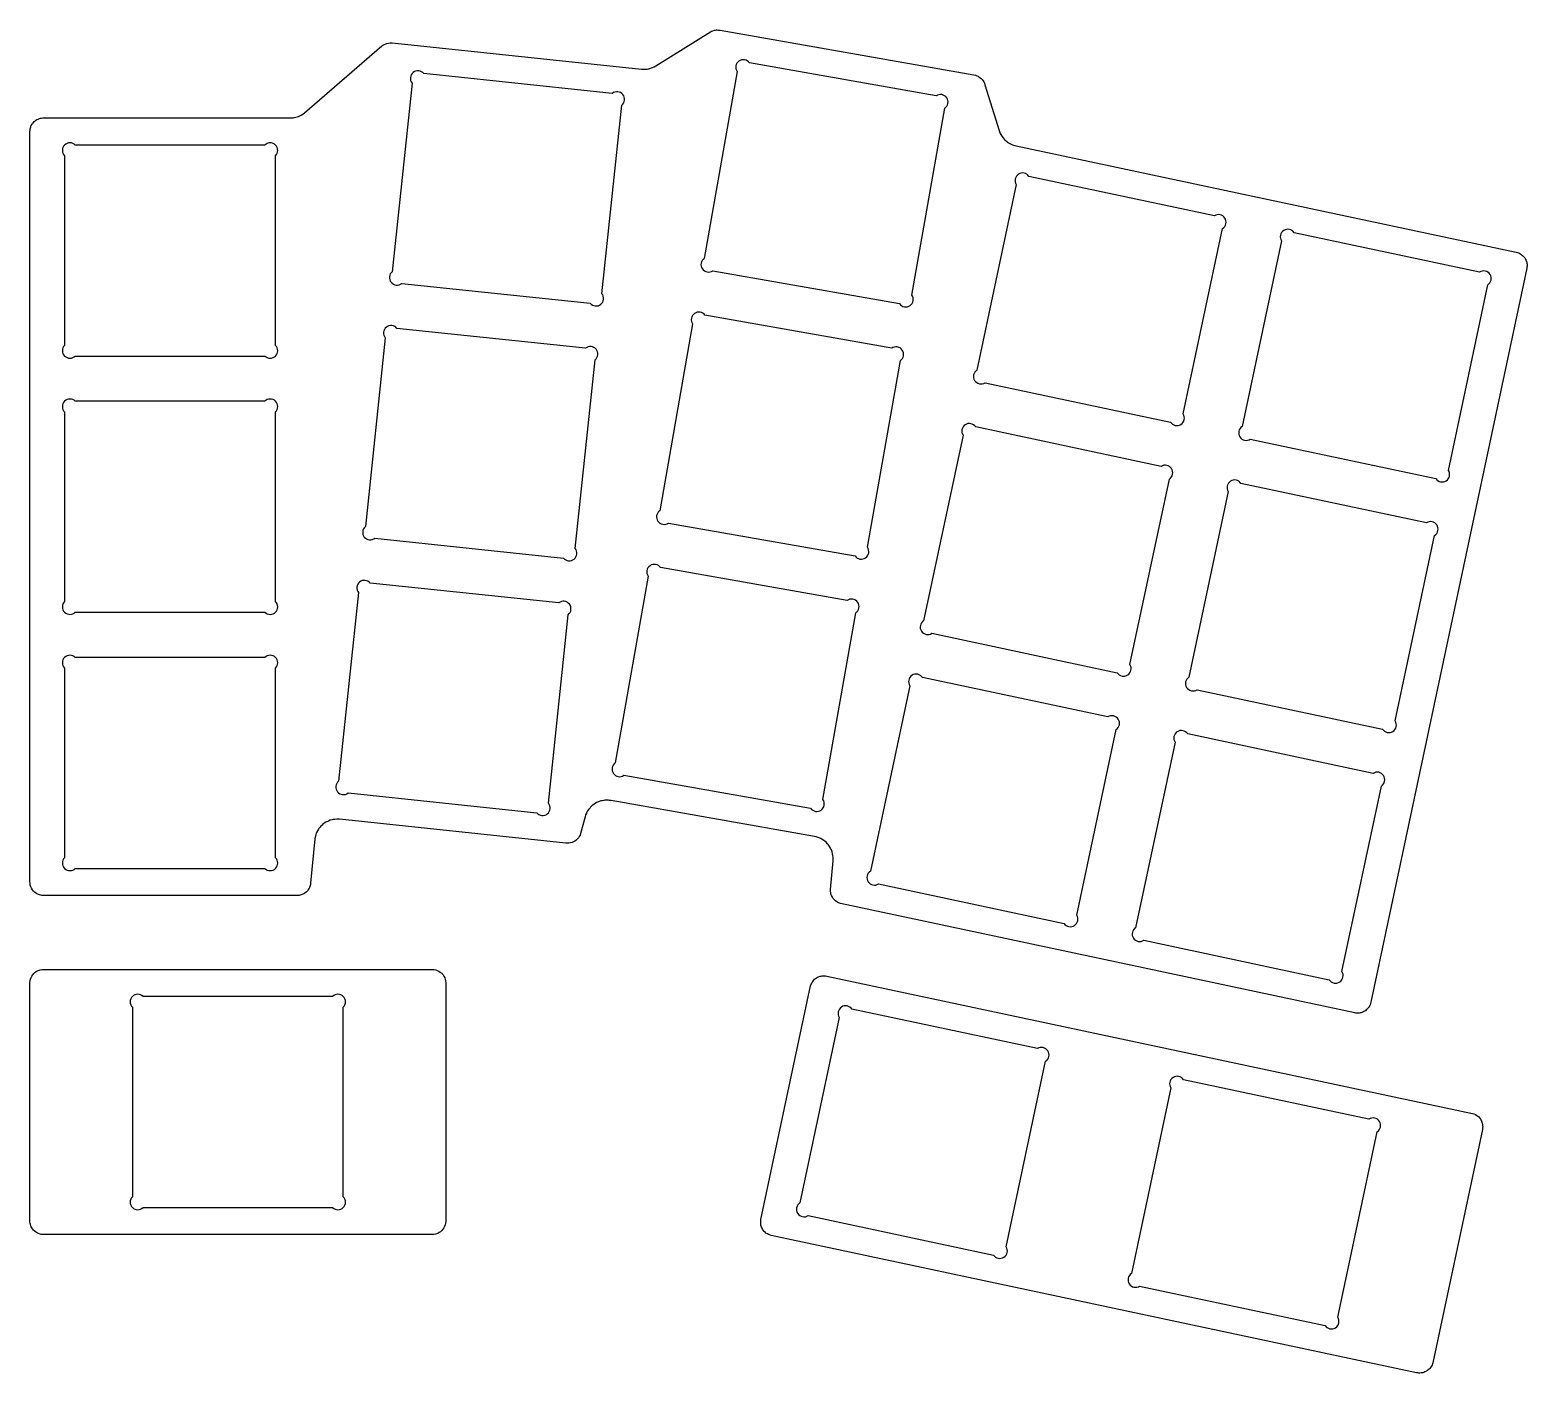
# Model space of a CAD drawing. Header units: millimetres. Extents: x -108 to -8.7, y -15.2 to 74.
import ezdxf

# ---------------------------------------------------------------- set-up
doc = ezdxf.new("R2010")
doc.units = ezdxf.units.MM

msp = doc.modelspace()

# ---------------------------------------------------------------- linework, layer by layer
at = {"layer": 'OUTLINE'}
for points in [[(-108.035, 67.399), (-108.018, 67.472), (-107.995, 67.544), (-107.958, 67.63), (-107.912, 67.712), (-107.87, 67.774), (-107.822, 67.832), (-107.77, 67.886), (-107.714, 67.935), (-107.654, 67.979), (-107.59, 68.019), (-107.506, 68.06), (-107.418, 68.093), (-107.345, 68.112), (-107.272, 68.125), (-107.197, 68.132), (-90.754, 68.134), (-90.692, 68.135), (-90.579, 68.145), (-90.506, 68.156), (-90.395, 68.179), (-90.323, 68.199), (-90.217, 68.237), (-90.092, 68.292), (-90.036, 68.321), (-89.939, 68.38), (-89.829, 68.46), (-84.683, 72.906), (-84.591, 72.972), (-84.526, 73.01), (-84.476, 73.034), (-84.424, 73.055), (-84.352, 73.079), (-84.242, 73.102), (-84.13, 73.112), (-84.013, 73.107), (-67.459, 71.367), (-67.337, 71.359), (-67.275, 71.359), (-67.212, 71.362), (-67.088, 71.375), (-66.965, 71.398), (-66.905, 71.413), (-66.786, 71.452), (-66.728, 71.475), (-66.614, 71.528), (-66.509, 71.588), (-62.866, 73.853), (-62.799, 73.887), (-62.73, 73.915), (-62.613, 73.949), (-62.539, 73.962), (-62.483, 73.967), (-62.427, 73.969), (-62.352, 73.966), (-62.243, 73.952), (-45.404, 70.982), (-45.294, 70.959), (-45.205, 70.93), (-45.12, 70.892), (-45.055, 70.855), (-44.978, 70.801), (-44.907, 70.74), (-44.843, 70.672), (-44.786, 70.597), (-44.738, 70.517), (-44.697, 70.432), (-44.661, 70.326), (-43.715, 67.294), (-43.661, 67.147), (-43.606, 67.035), (-43.543, 66.927), (-43.452, 66.803), (-43.39, 66.73), (-43.346, 66.685), (-43.233, 66.582), (-43.156, 66.523), (-43.104, 66.488), (-42.972, 66.411), (-42.884, 66.369), (-42.827, 66.346), (-42.681, 66.297), (-42.591, 66.276), (-9.404, 59.222), (-9.317, 59.2), (-9.229, 59.169), (-9.161, 59.137), (-9.08, 59.089), (-9.034, 59.057), (-8.976, 59.01), (-8.923, 58.958), (-8.873, 58.901), (-8.829, 58.841), (-8.799, 58.793), (-8.772, 58.744), (-8.741, 58.675), (-8.717, 58.608), (-8.701, 58.551), (-8.689, 58.496), (-8.679, 58.421), (-8.675, 58.347), (-8.676, 58.29), (-8.681, 58.234), (-8.693, 58.16), (-19.045, 9.455), (-19.066, 9.372), (-19.097, 9.284), (-19.137, 9.199), (-19.175, 9.135), (-19.219, 9.073), (-19.255, 9.03), (-19.293, 8.989), (-19.349, 8.939), (-19.408, 8.893), (-19.455, 8.862), (-19.503, 8.833), (-19.571, 8.801), (-19.641, 8.774), (-19.695, 8.757), (-19.748, 8.745), (-19.823, 8.733), (-19.898, 8.727), (-19.973, 8.727), (-20.043, 8.734), (-20.107, 8.744), (-54.247, 16.002), (-54.318, 16.025), (-54.37, 16.046), (-54.421, 16.07), (-54.486, 16.107), (-54.577, 16.173), (-54.633, 16.223), (-54.673, 16.263), (-54.708, 16.304), (-54.754, 16.366), (-54.811, 16.463), (-54.841, 16.53), (-54.861, 16.584), (-54.878, 16.638), (-54.894, 16.711), (-54.907, 16.823), (-54.906, 16.936), (-54.741, 18.83), (-54.734, 18.938), (-54.737, 19.063), (-54.749, 19.187), (-54.772, 19.31), (-54.805, 19.431), (-54.853, 19.559), (-54.901, 19.662), (-54.931, 19.716), (-55.004, 19.832), (-55.072, 19.922), (-55.113, 19.97), (-55.208, 20.067), (-55.294, 20.142), (-55.343, 20.18), (-55.457, 20.256), (-55.556, 20.311), (-55.623, 20.343), (-55.728, 20.385), (-55.787, 20.405), (-55.858, 20.425), (-55.967, 20.449), (-69.472, 22.83), (-69.579, 22.847), (-69.641, 22.853), (-69.775, 22.858), (-69.891, 22.852), (-69.962, 22.844), (-70.076, 22.824), (-70.146, 22.807), (-70.257, 22.773), (-70.315, 22.751), (-70.437, 22.696), (-70.539, 22.64), (-70.599, 22.601), (-70.692, 22.533), (-70.747, 22.487), (-70.832, 22.407), (-70.874, 22.362), (-70.954, 22.265), (-71.03, 22.155), (-71.088, 22.055), (-71.116, 21.999), (-71.165, 21.884), (-71.206, 21.758), (-71.497, 20.652), (-71.535, 20.546), (-71.586, 20.446), (-71.649, 20.353), (-71.723, 20.268), (-71.807, 20.193), (-71.884, 20.14), (-71.966, 20.094), (-72.069, 20.052), (-72.178, 20.022), (-72.289, 20.006), (-72.383, 20.003), (-72.488, 20.011), (-87.509, 21.59), (-87.622, 21.597), (-87.685, 21.597), (-87.821, 21.588), (-87.933, 21.572), (-87.994, 21.559), (-88.115, 21.526), (-88.243, 21.478), (-88.345, 21.43), (-88.4, 21.4), (-88.516, 21.327), (-88.606, 21.258), (-88.663, 21.21), (-88.743, 21.131), (-88.793, 21.076), (-88.864, 20.987), (-88.9, 20.936), (-88.971, 20.819), (-89.022, 20.718), (-89.047, 20.661), (-89.073, 20.591), (-89.106, 20.483), (-89.123, 20.411), (-89.144, 20.288), (-89.422, 17.35), (-89.433, 17.272), (-89.45, 17.199), (-89.472, 17.127), (-89.493, 17.075), (-89.517, 17.024), (-89.554, 16.959), (-89.596, 16.897), (-89.631, 16.853), (-89.669, 16.811), (-89.723, 16.759), (-89.811, 16.69), (-89.875, 16.65), (-89.938, 16.618), (-90.047, 16.576), (-90.119, 16.556), (-90.174, 16.545), (-90.267, 16.535), (-90.353, 16.534), (-107.148, 16.534), (-107.264, 16.541), (-107.338, 16.553), (-107.41, 16.572), (-107.481, 16.597), (-107.533, 16.619), (-107.583, 16.645), (-107.647, 16.683), (-107.737, 16.751), (-107.817, 16.83), (-107.887, 16.918), (-107.946, 17.013), (-107.992, 17.116), (-108.025, 17.223), (-108.044, 17.334), (-108.05, 17.453), (-108.05, 67.204), (-108.045, 67.325)], [(-49.425, 56.007), (-49.418, 56.105), (-49.43, 56.202), (-49.46, 56.295), (-49.508, 56.38), (-47.323, 68.775), (-47.248, 68.839), (-47.188, 68.916), (-47.143, 69.003), (-47.117, 69.098), (-47.109, 69.196), (-47.121, 69.293), (-47.152, 69.386), (-47.2, 69.471), (-47.264, 69.546), (-47.341, 69.606), (-47.428, 69.651), (-47.523, 69.677), (-47.62, 69.685), (-47.718, 69.673), (-47.811, 69.642), (-47.896, 69.594), (-60.291, 71.78), (-60.355, 71.854), (-60.432, 71.915), (-60.519, 71.959), (-60.613, 71.985), (-60.711, 71.993), (-60.809, 71.981), (-60.902, 71.951), (-60.987, 71.903), (-61.061, 71.839), (-61.122, 71.762), (-61.166, 71.674), (-61.193, 71.58), (-61.2, 71.482), (-61.188, 71.385), (-61.158, 71.292), (-61.11, 71.206), (-63.295, 58.812), (-63.37, 58.748), (-63.43, 58.671), (-63.475, 58.583), (-63.501, 58.489), (-63.508, 58.391), (-63.497, 58.294), (-63.466, 58.201), (-63.418, 58.115), (-63.354, 58.041), (-63.277, 57.98), (-63.19, 57.936), (-63.095, 57.91), (-62.998, 57.902), (-62.9, 57.914), (-62.807, 57.944), (-62.722, 57.992), (-50.327, 55.807), (-50.263, 55.733), (-50.186, 55.672), (-50.099, 55.628), (-50.004, 55.601), (-49.907, 55.594), (-49.809, 55.606), (-49.716, 55.636), (-49.631, 55.684), (-49.556, 55.748), (-49.496, 55.825), (-49.452, 55.912)], [(-69.972, 56.099), (-69.971, 56.198), (-69.99, 56.294), (-70.027, 56.385), (-70.08, 56.466), (-68.765, 68.983), (-68.695, 69.052), (-68.64, 69.133), (-68.602, 69.224), (-68.582, 69.32), (-68.582, 69.418), (-68.6, 69.514), (-68.637, 69.605), (-68.691, 69.686), (-68.76, 69.756), (-68.841, 69.811), (-68.931, 69.849), (-69.027, 69.869), (-69.125, 69.87), (-69.222, 69.851), (-69.312, 69.814), (-69.394, 69.76), (-81.911, 71.076), (-81.98, 71.146), (-82.061, 71.201), (-82.151, 71.239), (-82.247, 71.259), (-82.345, 71.259), (-82.442, 71.241), (-82.532, 71.204), (-82.614, 71.15), (-82.684, 71.081), (-82.739, 71), (-82.777, 70.91), (-82.797, 70.814), (-82.798, 70.716), (-82.779, 70.619), (-82.742, 70.529), (-82.688, 70.447), (-84.004, 57.93), (-84.074, 57.861), (-84.129, 57.78), (-84.167, 57.69), (-84.186, 57.594), (-84.187, 57.496), (-84.169, 57.399), (-84.132, 57.308), (-84.078, 57.227), (-84.009, 57.157), (-83.928, 57.102), (-83.837, 57.064), (-83.741, 57.044), (-83.643, 57.043), (-83.547, 57.062), (-83.456, 57.099), (-83.374, 57.153), (-70.858, 55.837), (-70.789, 55.767), (-70.708, 55.712), (-70.617, 55.674), (-70.521, 55.655), (-70.423, 55.654), (-70.327, 55.672), (-70.236, 55.709), (-70.154, 55.763), (-70.085, 55.832), (-70.03, 55.913), (-69.992, 56.003)], [(-91.604, 52.687), (-91.613, 52.785), (-91.642, 52.878), (-91.688, 52.965), (-91.75, 53.041), (-91.75, 65.626), (-91.688, 65.702), (-91.642, 65.789), (-91.613, 65.882), (-91.604, 65.98), (-91.613, 66.078), (-91.642, 66.171), (-91.688, 66.258), (-91.75, 66.334), (-91.826, 66.396), (-91.912, 66.442), (-92.006, 66.47), (-92.104, 66.48), (-92.201, 66.47), (-92.295, 66.442), (-92.381, 66.396), (-92.457, 66.334), (-105.043, 66.334), (-105.119, 66.396), (-105.205, 66.442), (-105.299, 66.47), (-105.396, 66.48), (-105.494, 66.47), (-105.588, 66.442), (-105.674, 66.396), (-105.75, 66.334), (-105.812, 66.258), (-105.858, 66.171), (-105.887, 66.078), (-105.896, 65.98), (-105.887, 65.882), (-105.858, 65.789), (-105.812, 65.702), (-105.75, 65.626), (-105.75, 53.041), (-105.812, 52.965), (-105.858, 52.878), (-105.887, 52.785), (-105.896, 52.687), (-105.887, 52.59), (-105.858, 52.496), (-105.812, 52.409), (-105.75, 52.334), (-105.674, 52.271), (-105.588, 52.225), (-105.494, 52.197), (-105.396, 52.187), (-105.299, 52.197), (-105.205, 52.225), (-105.119, 52.271), (-105.043, 52.334), (-92.457, 52.334), (-92.381, 52.271), (-92.295, 52.225), (-92.201, 52.197), (-92.104, 52.187), (-92.006, 52.197), (-91.912, 52.225), (-91.826, 52.271), (-91.75, 52.334), (-91.688, 52.409), (-91.642, 52.496), (-91.613, 52.59)], [(-31.432, 48.112), (-31.421, 48.21), (-31.43, 48.307), (-31.457, 48.402), (-31.502, 48.489), (-28.885, 60.799), (-28.809, 60.861), (-28.745, 60.936), (-28.698, 61.021), (-28.668, 61.115), (-28.658, 61.212), (-28.666, 61.31), (-28.693, 61.404), (-28.738, 61.491), (-28.799, 61.568), (-28.874, 61.631), (-28.96, 61.678), (-29.054, 61.708), (-29.151, 61.719), (-29.249, 61.71), (-29.343, 61.683), (-29.43, 61.638), (-41.741, 64.255), (-41.802, 64.331), (-41.877, 64.395), (-41.963, 64.442), (-42.056, 64.472), (-42.153, 64.482), (-42.251, 64.474), (-42.345, 64.447), (-42.432, 64.402), (-42.509, 64.341), (-42.572, 64.266), (-42.619, 64.18), (-42.649, 64.086), (-42.66, 63.989), (-42.652, 63.891), (-42.624, 63.797), (-42.579, 63.71), (-45.196, 51.399), (-45.273, 51.338), (-45.336, 51.263), (-45.383, 51.177), (-45.413, 51.084), (-45.424, 50.987), (-45.415, 50.889), (-45.388, 50.795), (-45.343, 50.708), (-45.282, 50.631), (-45.207, 50.568), (-45.121, 50.521), (-45.028, 50.491), (-44.93, 50.48), (-44.833, 50.488), (-44.738, 50.516), (-44.651, 50.561), (-32.341, 47.944), (-32.279, 47.867), (-32.204, 47.804), (-32.119, 47.757), (-32.025, 47.727), (-31.928, 47.716), (-31.83, 47.725), (-31.736, 47.752), (-31.649, 47.797), (-31.572, 47.858), (-31.509, 47.933), (-31.462, 48.019)], [(-13.826, 44.37), (-13.815, 44.467), (-13.823, 44.565), (-13.85, 44.659), (-13.895, 44.746), (-11.279, 57.057), (-11.202, 57.118), (-11.139, 57.193), (-11.091, 57.279), (-11.062, 57.372), (-11.051, 57.47), (-11.059, 57.567), (-11.086, 57.662), (-11.132, 57.749), (-11.193, 57.825), (-11.268, 57.888), (-11.354, 57.936), (-11.447, 57.965), (-11.544, 57.976), (-11.642, 57.968), (-11.736, 57.941), (-11.823, 57.896), (-24.134, 60.512), (-24.195, 60.589), (-24.27, 60.652), (-24.356, 60.7), (-24.449, 60.729), (-24.547, 60.74), (-24.644, 60.732), (-24.739, 60.705), (-24.826, 60.659), (-24.902, 60.598), (-24.965, 60.523), (-25.013, 60.437), (-25.042, 60.344), (-25.053, 60.247), (-25.045, 60.149), (-25.018, 60.055), (-24.973, 59.968), (-27.589, 47.657), (-27.666, 47.596), (-27.729, 47.521), (-27.776, 47.435), (-27.806, 47.342), (-27.817, 47.244), (-27.809, 47.147), (-27.781, 47.052), (-27.736, 46.965), (-27.675, 46.889), (-27.6, 46.826), (-27.514, 46.778), (-27.421, 46.749), (-27.324, 46.738), (-27.226, 46.746), (-27.132, 46.773), (-27.045, 46.818), (-14.734, 44.202), (-14.673, 44.125), (-14.598, 44.062), (-14.512, 44.015), (-14.419, 43.985), (-14.321, 43.974), (-14.224, 43.982), (-14.129, 44.01), (-14.042, 44.055), (-13.966, 44.116), (-13.903, 44.191), (-13.855, 44.277)], [(-52.377, 39.265), (-52.37, 39.363), (-52.382, 39.46), (-52.412, 39.553), (-52.46, 39.639), (-50.275, 52.033), (-50.2, 52.097), (-50.14, 52.174), (-50.095, 52.262), (-50.069, 52.356), (-50.062, 52.454), (-50.073, 52.551), (-50.104, 52.644), (-50.152, 52.73), (-50.216, 52.804), (-50.293, 52.865), (-50.38, 52.909), (-50.475, 52.935), (-50.572, 52.943), (-50.67, 52.931), (-50.763, 52.901), (-50.848, 52.852), (-63.243, 55.038), (-63.307, 55.112), (-63.384, 55.173), (-63.471, 55.217), (-63.566, 55.244), (-63.663, 55.251), (-63.761, 55.239), (-63.854, 55.209), (-63.939, 55.161), (-64.014, 55.097), (-64.074, 55.02), (-64.118, 54.932), (-64.145, 54.838), (-64.152, 54.74), (-64.14, 54.643), (-64.11, 54.55), (-64.062, 54.464), (-66.247, 42.07), (-66.322, 42.006), (-66.382, 41.929), (-66.427, 41.841), (-66.453, 41.747), (-66.461, 41.649), (-66.449, 41.552), (-66.418, 41.459), (-66.37, 41.373), (-66.306, 41.299), (-66.229, 41.239), (-66.142, 41.194), (-66.047, 41.168), (-65.95, 41.16), (-65.852, 41.172), (-65.759, 41.203), (-65.674, 41.251), (-53.279, 39.065), (-53.215, 38.991), (-53.138, 38.93), (-53.051, 38.886), (-52.957, 38.86), (-52.859, 38.852), (-52.761, 38.864), (-52.668, 38.894), (-52.583, 38.942), (-52.509, 39.006), (-52.448, 39.083), (-52.404, 39.171)], [(-71.749, 39.193), (-71.748, 39.291), (-71.767, 39.387), (-71.804, 39.478), (-71.857, 39.56), (-70.542, 52.076), (-70.472, 52.145), (-70.417, 52.226), (-70.379, 52.317), (-70.359, 52.413), (-70.359, 52.511), (-70.377, 52.607), (-70.414, 52.698), (-70.468, 52.78), (-70.537, 52.849), (-70.618, 52.904), (-70.708, 52.942), (-70.804, 52.962), (-70.902, 52.963), (-70.999, 52.944), (-71.089, 52.907), (-71.171, 52.853), (-83.688, 54.169), (-83.757, 54.239), (-83.838, 54.294), (-83.928, 54.332), (-84.024, 54.352), (-84.122, 54.352), (-84.219, 54.334), (-84.309, 54.297), (-84.391, 54.243), (-84.461, 54.174), (-84.516, 54.093), (-84.554, 54.003), (-84.574, 53.907), (-84.575, 53.809), (-84.556, 53.712), (-84.519, 53.622), (-84.465, 53.54), (-85.781, 41.023), (-85.851, 40.954), (-85.906, 40.873), (-85.944, 40.783), (-85.963, 40.687), (-85.964, 40.589), (-85.946, 40.492), (-85.909, 40.402), (-85.855, 40.32), (-85.786, 40.25), (-85.705, 40.195), (-85.614, 40.157), (-85.518, 40.137), (-85.42, 40.136), (-85.324, 40.155), (-85.233, 40.192), (-85.151, 40.246), (-72.635, 38.93), (-72.566, 38.86), (-72.485, 38.805), (-72.394, 38.767), (-72.298, 38.748), (-72.2, 38.747), (-72.104, 38.765), (-72.013, 38.802), (-71.931, 38.856), (-71.862, 38.925), (-71.807, 39.006), (-71.769, 39.097)], [(-91.604, 35.687), (-91.613, 35.785), (-91.642, 35.878), (-91.688, 35.965), (-91.75, 36.041), (-91.75, 48.626), (-91.688, 48.702), (-91.642, 48.789), (-91.613, 48.882), (-91.604, 48.98), (-91.613, 49.078), (-91.642, 49.171), (-91.688, 49.258), (-91.75, 49.334), (-91.826, 49.396), (-91.912, 49.442), (-92.006, 49.47), (-92.104, 49.48), (-92.201, 49.47), (-92.295, 49.442), (-92.381, 49.396), (-92.457, 49.334), (-105.043, 49.334), (-105.119, 49.396), (-105.205, 49.442), (-105.299, 49.47), (-105.396, 49.48), (-105.494, 49.47), (-105.588, 49.442), (-105.674, 49.396), (-105.75, 49.334), (-105.812, 49.258), (-105.858, 49.171), (-105.887, 49.078), (-105.896, 48.98), (-105.887, 48.882), (-105.858, 48.789), (-105.812, 48.702), (-105.75, 48.626), (-105.75, 36.041), (-105.812, 35.965), (-105.858, 35.878), (-105.887, 35.785), (-105.896, 35.687), (-105.887, 35.59), (-105.858, 35.496), (-105.812, 35.409), (-105.75, 35.334), (-105.674, 35.271), (-105.588, 35.225), (-105.494, 35.197), (-105.396, 35.187), (-105.299, 35.197), (-105.205, 35.225), (-105.119, 35.271), (-105.043, 35.334), (-92.457, 35.334), (-92.381, 35.271), (-92.295, 35.225), (-92.201, 35.197), (-92.104, 35.187), (-92.006, 35.197), (-91.912, 35.225), (-91.826, 35.271), (-91.75, 35.334), (-91.688, 35.409), (-91.642, 35.496), (-91.613, 35.59)], [(-34.967, 31.484), (-34.956, 31.581), (-34.964, 31.679), (-34.991, 31.773), (-35.036, 31.86), (-32.42, 44.171), (-32.343, 44.232), (-32.28, 44.307), (-32.233, 44.393), (-32.203, 44.486), (-32.192, 44.584), (-32.2, 44.681), (-32.228, 44.775), (-32.273, 44.863), (-32.334, 44.939), (-32.409, 45.002), (-32.495, 45.05), (-32.588, 45.079), (-32.685, 45.09), (-32.783, 45.082), (-32.877, 45.055), (-32.964, 45.01), (-45.275, 47.626), (-45.336, 47.703), (-45.411, 47.766), (-45.497, 47.813), (-45.59, 47.843), (-45.688, 47.854), (-45.786, 47.846), (-45.88, 47.818), (-45.967, 47.773), (-46.043, 47.712), (-46.107, 47.637), (-46.154, 47.551), (-46.184, 47.458), (-46.194, 47.361), (-46.186, 47.263), (-46.159, 47.169), (-46.114, 47.082), (-48.731, 34.771), (-48.807, 34.71), (-48.87, 34.635), (-48.918, 34.549), (-48.947, 34.456), (-48.958, 34.358), (-48.95, 34.26), (-48.923, 34.166), (-48.878, 34.079), (-48.816, 34.003), (-48.741, 33.939), (-48.656, 33.892), (-48.562, 33.862), (-48.465, 33.852), (-48.367, 33.86), (-48.273, 33.887), (-48.186, 33.932), (-35.875, 31.315), (-35.814, 31.239), (-35.739, 31.176), (-35.653, 31.128), (-35.56, 31.099), (-35.462, 31.088), (-35.365, 31.096), (-35.271, 31.123), (-35.183, 31.168), (-35.107, 31.23), (-35.044, 31.305), (-34.996, 31.39)], [(-17.36, 27.741), (-17.349, 27.839), (-17.358, 27.937), (-17.385, 28.031), (-17.43, 28.118), (-14.813, 40.428), (-14.737, 40.49), (-14.673, 40.565), (-14.626, 40.65), (-14.596, 40.744), (-14.585, 40.841), (-14.594, 40.939), (-14.621, 41.033), (-14.666, 41.12), (-14.727, 41.197), (-14.802, 41.26), (-14.888, 41.307), (-14.981, 41.337), (-15.079, 41.348), (-15.177, 41.339), (-15.271, 41.312), (-15.358, 41.267), (-27.668, 43.884), (-27.73, 43.96), (-27.805, 44.024), (-27.89, 44.071), (-27.984, 44.101), (-28.081, 44.112), (-28.179, 44.103), (-28.273, 44.076), (-28.36, 44.031), (-28.437, 43.97), (-28.5, 43.895), (-28.547, 43.809), (-28.577, 43.716), (-28.588, 43.618), (-28.579, 43.52), (-28.552, 43.426), (-28.507, 43.339), (-31.124, 31.028), (-31.2, 30.967), (-31.264, 30.892), (-31.311, 30.807), (-31.341, 30.713), (-31.352, 30.616), (-31.343, 30.518), (-31.316, 30.424), (-31.271, 30.337), (-31.21, 30.26), (-31.135, 30.197), (-31.049, 30.15), (-30.956, 30.12), (-30.858, 30.109), (-30.76, 30.118), (-30.666, 30.145), (-30.579, 30.19), (-18.268, 27.573), (-18.207, 27.497), (-18.132, 27.433), (-18.047, 27.386), (-17.953, 27.356), (-17.856, 27.345), (-17.758, 27.354), (-17.664, 27.381), (-17.577, 27.426), (-17.5, 27.487), (-17.437, 27.562), (-17.39, 27.648)], [(-55.329, 22.523), (-55.322, 22.621), (-55.334, 22.718), (-55.364, 22.812), (-55.412, 22.897), (-53.227, 35.292), (-53.152, 35.355), (-53.092, 35.433), (-53.047, 35.52), (-53.021, 35.614), (-53.014, 35.712), (-53.025, 35.809), (-53.056, 35.903), (-53.104, 35.988), (-53.168, 36.062), (-53.245, 36.123), (-53.332, 36.167), (-53.427, 36.194), (-53.524, 36.201), (-53.622, 36.189), (-53.715, 36.159), (-53.8, 36.111), (-66.195, 38.296), (-66.259, 38.371), (-66.336, 38.431), (-66.423, 38.475), (-66.518, 38.502), (-66.615, 38.509), (-66.713, 38.498), (-66.806, 38.467), (-66.891, 38.419), (-66.966, 38.355), (-67.026, 38.278), (-67.07, 38.191), (-67.097, 38.096), (-67.104, 37.999), (-67.093, 37.901), (-67.062, 37.808), (-67.014, 37.723), (-69.199, 25.328), (-69.274, 25.264), (-69.334, 25.187), (-69.379, 25.1), (-69.405, 25.005), (-69.413, 24.908), (-69.401, 24.81), (-69.37, 24.717), (-69.322, 24.632), (-69.258, 24.557), (-69.181, 24.497), (-69.094, 24.453), (-68.999, 24.426), (-68.902, 24.419), (-68.804, 24.43), (-68.711, 24.461), (-68.626, 24.509), (-56.231, 22.323), (-56.167, 22.249), (-56.09, 22.189), (-56.003, 22.144), (-55.909, 22.118), (-55.811, 22.11), (-55.714, 22.122), (-55.62, 22.153), (-55.535, 22.201), (-55.461, 22.264), (-55.4, 22.342), (-55.356, 22.429)], [(-73.526, 22.286), (-73.525, 22.384), (-73.544, 22.48), (-73.581, 22.571), (-73.634, 22.653), (-72.319, 35.169), (-72.249, 35.238), (-72.194, 35.319), (-72.156, 35.41), (-72.136, 35.506), (-72.136, 35.604), (-72.154, 35.7), (-72.191, 35.791), (-72.245, 35.873), (-72.314, 35.942), (-72.395, 35.997), (-72.485, 36.036), (-72.581, 36.055), (-72.679, 36.056), (-72.776, 36.037), (-72.866, 36.001), (-72.948, 35.947), (-85.465, 37.262), (-85.534, 37.332), (-85.615, 37.387), (-85.705, 37.425), (-85.801, 37.445), (-85.899, 37.445), (-85.996, 37.427), (-86.086, 37.39), (-86.168, 37.336), (-86.238, 37.267), (-86.293, 37.186), (-86.331, 37.096), (-86.351, 37), (-86.352, 36.902), (-86.333, 36.806), (-86.296, 36.715), (-86.242, 36.633), (-87.558, 24.116), (-87.628, 24.047), (-87.682, 23.966), (-87.721, 23.876), (-87.74, 23.78), (-87.741, 23.682), (-87.722, 23.585), (-87.686, 23.495), (-87.632, 23.413), (-87.563, 23.343), (-87.482, 23.288), (-87.391, 23.25), (-87.295, 23.23), (-87.197, 23.23), (-87.101, 23.248), (-87.01, 23.285), (-86.928, 23.339), (-74.412, 22.023), (-74.343, 21.954), (-74.262, 21.899), (-74.171, 21.86), (-74.075, 21.841), (-73.977, 21.84), (-73.881, 21.859), (-73.79, 21.895), (-73.708, 21.949), (-73.639, 22.018), (-73.584, 22.099), (-73.546, 22.19)], [(-91.613, 18.785), (-91.642, 18.878), (-91.688, 18.965), (-91.75, 19.041), (-91.75, 31.626), (-91.688, 31.702), (-91.642, 31.789), (-91.613, 31.882), (-91.604, 31.98), (-91.613, 32.078), (-91.642, 32.171), (-91.688, 32.258), (-91.75, 32.334), (-91.826, 32.396), (-91.912, 32.442), (-92.006, 32.47), (-92.104, 32.48), (-92.201, 32.47), (-92.295, 32.442), (-92.381, 32.396), (-92.457, 32.334), (-105.043, 32.334), (-105.119, 32.396), (-105.205, 32.442), (-105.299, 32.47), (-105.396, 32.48), (-105.494, 32.47), (-105.588, 32.442), (-105.674, 32.396), (-105.75, 32.334), (-105.812, 32.258), (-105.858, 32.171), (-105.887, 32.078), (-105.896, 31.98), (-105.887, 31.882), (-105.858, 31.789), (-105.812, 31.702), (-105.75, 31.626), (-105.75, 19.041), (-105.812, 18.965), (-105.858, 18.878), (-105.887, 18.785), (-105.896, 18.687), (-105.887, 18.59), (-105.858, 18.496), (-105.812, 18.409), (-105.75, 18.334), (-105.674, 18.271), (-105.588, 18.225), (-105.494, 18.197), (-105.396, 18.187), (-105.299, 18.197), (-105.205, 18.225), (-105.119, 18.271), (-105.043, 18.334), (-92.457, 18.334), (-92.381, 18.271), (-92.295, 18.225), (-92.201, 18.197), (-92.104, 18.187), (-92.006, 18.197), (-91.912, 18.225), (-91.826, 18.271), (-91.75, 18.334), (-91.688, 18.409), (-91.642, 18.496), (-91.613, 18.59), (-91.604, 18.687)], [(-38.501, 14.855), (-38.49, 14.953), (-38.499, 15.05), (-38.526, 15.145), (-38.571, 15.232), (-35.954, 27.542), (-35.878, 27.604), (-35.814, 27.678), (-35.767, 27.764), (-35.737, 27.858), (-35.727, 27.955), (-35.735, 28.053), (-35.762, 28.147), (-35.807, 28.234), (-35.868, 28.311), (-35.943, 28.374), (-36.029, 28.421), (-36.123, 28.451), (-36.22, 28.462), (-36.318, 28.453), (-36.412, 28.426), (-36.499, 28.381), (-48.81, 30.998), (-48.871, 31.074), (-48.946, 31.137), (-49.032, 31.185), (-49.125, 31.215), (-49.222, 31.225), (-49.32, 31.217), (-49.414, 31.19), (-49.501, 31.145), (-49.578, 31.084), (-49.641, 31.009), (-49.688, 30.923), (-49.718, 30.829), (-49.729, 30.732), (-49.721, 30.634), (-49.693, 30.54), (-49.648, 30.453), (-52.265, 18.142), (-52.342, 18.081), (-52.405, 18.006), (-52.452, 17.92), (-52.482, 17.827), (-52.493, 17.73), (-52.484, 17.632), (-52.457, 17.538), (-52.412, 17.451), (-52.351, 17.374), (-52.276, 17.311), (-52.19, 17.264), (-52.097, 17.234), (-51.999, 17.223), (-51.902, 17.231), (-51.807, 17.259), (-51.72, 17.304), (-39.41, 14.687), (-39.348, 14.61), (-39.273, 14.547), (-39.188, 14.5), (-39.094, 14.47), (-38.997, 14.459), (-38.899, 14.468), (-38.805, 14.495), (-38.718, 14.54), (-38.641, 14.601), (-38.578, 14.676), (-38.531, 14.762)], [(-20.895, 11.113), (-20.884, 11.21), (-20.892, 11.308), (-20.919, 11.402), (-20.964, 11.489), (-18.348, 23.8), (-18.271, 23.861), (-18.208, 23.936), (-18.16, 24.022), (-18.131, 24.115), (-18.12, 24.213), (-18.128, 24.31), (-18.155, 24.405), (-18.201, 24.492), (-18.262, 24.568), (-18.337, 24.631), (-18.422, 24.679), (-18.516, 24.708), (-18.613, 24.719), (-18.711, 24.711), (-18.805, 24.684), (-18.892, 24.639), (-31.203, 27.255), (-31.264, 27.332), (-31.339, 27.395), (-31.425, 27.442), (-31.518, 27.472), (-31.616, 27.483), (-31.713, 27.475), (-31.808, 27.447), (-31.895, 27.402), (-31.971, 27.341), (-32.034, 27.266), (-32.082, 27.18), (-32.111, 27.087), (-32.122, 26.99), (-32.114, 26.892), (-32.087, 26.798), (-32.042, 26.711), (-34.658, 14.4), (-34.735, 14.339), (-34.798, 14.264), (-34.845, 14.178), (-34.875, 14.085), (-34.886, 13.987), (-34.878, 13.89), (-34.85, 13.795), (-34.805, 13.708), (-34.744, 13.632), (-34.669, 13.569), (-34.583, 13.521), (-34.49, 13.492), (-34.393, 13.481), (-34.295, 13.489), (-34.201, 13.516), (-34.114, 13.561), (-21.803, 10.945), (-21.742, 10.868), (-21.667, 10.805), (-21.581, 10.758), (-21.488, 10.728), (-21.39, 10.717), (-21.292, 10.725), (-21.198, 10.753), (-21.111, 10.798), (-21.035, 10.859), (-20.972, 10.934), (-20.924, 11.02)], [(-108.05, -5.039), (-108.05, 10.759), (-108.039, 10.871), (-108.015, 10.981), (-107.979, 11.084), (-107.927, 11.187), (-107.865, 11.281), (-107.791, 11.365), (-107.707, 11.44), (-107.614, 11.504), (-107.549, 11.54), (-107.497, 11.564), (-107.445, 11.584), (-107.373, 11.605), (-107.263, 11.626), (-107.147, 11.634), (-81.344, 11.634), (-81.229, 11.625), (-81.119, 11.603), (-81.012, 11.568), (-80.911, 11.519), (-80.816, 11.458), (-80.76, 11.413), (-80.717, 11.373), (-80.679, 11.333), (-80.631, 11.274), (-80.569, 11.18), (-80.519, 11.079), (-80.483, 10.976), (-80.459, 10.863), (-80.45, 10.75), (-80.45, -5.09), (-80.461, -5.204), (-80.485, -5.314), (-80.522, -5.418), (-80.572, -5.519), (-80.636, -5.614), (-80.709, -5.699), (-80.792, -5.772), (-80.886, -5.837), (-80.986, -5.889), (-81.055, -5.917), (-81.125, -5.938), (-81.238, -5.959), (-81.353, -5.966), (-107.157, -5.966), (-107.233, -5.963), (-107.308, -5.952), (-107.381, -5.936), (-107.488, -5.901), (-107.556, -5.87), (-107.621, -5.833), (-107.684, -5.791), (-107.77, -5.719), (-107.822, -5.665), (-107.88, -5.592), (-107.931, -5.513), (-107.966, -5.447), (-107.994, -5.378), (-108.017, -5.306), (-108.034, -5.233), (-108.047, -5.14)], [(-14.933, -14.481), (-14.955, -14.552), (-14.983, -14.622), (-15.035, -14.721), (-15.077, -14.784), (-15.123, -14.843), (-15.175, -14.897), (-15.231, -14.947), (-15.29, -14.993), (-15.354, -15.033), (-15.454, -15.083), (-15.525, -15.109), (-15.597, -15.129), (-15.708, -15.148), (-15.783, -15.153), (-15.858, -15.152), (-15.932, -15.144), (-16.012, -15.129), (-58.858, -6.021), (-58.966, -5.988), (-59.035, -5.959), (-59.101, -5.923), (-59.195, -5.861), (-59.252, -5.812), (-59.306, -5.76), (-59.377, -5.673), (-59.418, -5.61), (-59.454, -5.544), (-59.484, -5.476), (-59.509, -5.405), (-59.527, -5.332), (-59.54, -5.258), (-59.546, -5.183), (-59.546, -5.108), (-59.539, -5.034), (-59.526, -4.957), (-56.232, 10.535), (-56.21, 10.607), (-56.183, 10.676), (-56.13, 10.776), (-56.089, 10.838), (-56.042, 10.897), (-55.963, 10.977), (-55.905, 11.025), (-55.844, 11.068), (-55.779, 11.105), (-55.711, 11.137), (-55.605, 11.174), (-55.532, 11.192), (-55.457, 11.203), (-55.383, 11.208), (-55.308, 11.206), (-55.233, 11.199), (-55.153, 11.184), (-12.307, 2.076), (-12.199, 2.043), (-12.097, 1.996), (-12.001, 1.937), (-11.941, 1.892), (-11.886, 1.841), (-11.811, 1.757), (-11.747, 1.665), (-11.695, 1.565), (-11.668, 1.495), (-11.647, 1.423), (-11.631, 1.35), (-11.622, 1.275), (-11.619, 1.2), (-11.626, 1.088), (-11.639, 1.011)], [(-87.25, -3.459), (-87.25, 9.126), (-87.188, 9.202), (-87.142, 9.289), (-87.113, 9.382), (-87.104, 9.48), (-87.113, 9.578), (-87.142, 9.671), (-87.188, 9.758), (-87.25, 9.834), (-87.326, 9.896), (-87.412, 9.942), (-87.506, 9.97), (-87.604, 9.98), (-87.701, 9.97), (-87.795, 9.942), (-87.881, 9.896), (-87.957, 9.834), (-100.543, 9.834), (-100.619, 9.896), (-100.705, 9.942), (-100.799, 9.97), (-100.896, 9.98), (-100.994, 9.97), (-101.088, 9.942), (-101.174, 9.896), (-101.25, 9.834), (-101.312, 9.758), (-101.358, 9.671), (-101.387, 9.578), (-101.396, 9.48), (-101.387, 9.382), (-101.358, 9.289), (-101.312, 9.202), (-101.25, 9.126), (-101.25, -3.459), (-101.312, -3.535), (-101.358, -3.622), (-101.387, -3.715), (-101.396, -3.813), (-101.387, -3.91), (-101.358, -4.004), (-101.312, -4.091), (-101.25, -4.166), (-101.174, -4.229), (-101.088, -4.275), (-100.994, -4.303), (-100.896, -4.313), (-100.799, -4.303), (-100.705, -4.275), (-100.619, -4.229), (-100.543, -4.166), (-87.957, -4.166), (-87.881, -4.229), (-87.795, -4.275), (-87.701, -4.303), (-87.604, -4.313), (-87.506, -4.303), (-87.412, -4.275), (-87.326, -4.229), (-87.25, -4.166), (-87.188, -4.091), (-87.142, -4.004), (-87.113, -3.91), (-87.104, -3.813), (-87.113, -3.715), (-87.142, -3.622), (-87.188, -3.535)], [(-43.204, -6.864), (-43.249, -6.777), (-40.632, 5.534), (-40.556, 5.595), (-40.492, 5.67), (-40.445, 5.756), (-40.415, 5.849), (-40.405, 5.947), (-40.413, 6.045), (-40.44, 6.139), (-40.485, 6.226), (-40.546, 6.302), (-40.621, 6.365), (-40.707, 6.413), (-40.801, 6.442), (-40.898, 6.453), (-40.996, 6.445), (-41.09, 6.418), (-41.177, 6.373), (-53.488, 8.989), (-53.549, 9.066), (-53.624, 9.129), (-53.71, 9.177), (-53.803, 9.206), (-53.9, 9.217), (-53.998, 9.209), (-54.092, 9.182), (-54.179, 9.136), (-54.256, 9.075), (-54.319, 9), (-54.366, 8.915), (-54.396, 8.821), (-54.407, 8.724), (-54.399, 8.626), (-54.371, 8.532), (-54.326, 8.445), (-56.943, -3.866), (-57.02, -3.927), (-57.083, -4.002), (-57.13, -4.088), (-57.16, -4.181), (-57.171, -4.279), (-57.162, -4.376), (-57.135, -4.471), (-57.09, -4.558), (-57.029, -4.634), (-56.954, -4.697), (-56.868, -4.745), (-56.775, -4.774), (-56.677, -4.785), (-56.58, -4.777), (-56.485, -4.75), (-56.398, -4.705), (-44.088, -7.321), (-44.026, -7.398), (-43.951, -7.461), (-43.866, -7.508), (-43.772, -7.538), (-43.675, -7.549), (-43.577, -7.541), (-43.483, -7.513), (-43.396, -7.468), (-43.319, -7.407), (-43.256, -7.332), (-43.209, -7.246), (-43.179, -7.153), (-43.168, -7.056), (-43.177, -6.958)], [(-21.196, -11.542), (-21.241, -11.455), (-18.624, 0.856), (-18.547, 0.917), (-18.484, 0.992), (-18.437, 1.078), (-18.407, 1.171), (-18.396, 1.269), (-18.405, 1.366), (-18.432, 1.461), (-18.477, 1.548), (-18.538, 1.624), (-18.613, 1.687), (-18.699, 1.735), (-18.792, 1.764), (-18.89, 1.775), (-18.987, 1.767), (-19.081, 1.74), (-19.169, 1.695), (-31.479, 4.311), (-31.54, 4.388), (-31.615, 4.451), (-31.701, 4.499), (-31.795, 4.528), (-31.892, 4.539), (-31.99, 4.531), (-32.084, 4.504), (-32.171, 4.458), (-32.247, 4.397), (-32.311, 4.322), (-32.358, 4.236), (-32.388, 4.143), (-32.399, 4.046), (-32.39, 3.948), (-32.363, 3.854), (-32.318, 3.767), (-34.935, -8.544), (-35.011, -8.605), (-35.074, -8.68), (-35.122, -8.766), (-35.151, -8.859), (-35.162, -8.957), (-35.154, -9.054), (-35.127, -9.149), (-35.082, -9.236), (-35.02, -9.312), (-34.946, -9.375), (-34.86, -9.423), (-34.766, -9.452), (-34.669, -9.463), (-34.571, -9.455), (-34.477, -9.428), (-34.39, -9.383), (-22.079, -11.999), (-22.018, -12.076), (-21.943, -12.139), (-21.857, -12.186), (-21.764, -12.216), (-21.666, -12.227), (-21.569, -12.219), (-21.475, -12.191), (-21.388, -12.146), (-21.311, -12.085), (-21.248, -12.01), (-21.201, -11.924), (-21.171, -11.831), (-21.16, -11.734), (-21.168, -11.636)]]:
    msp.add_lwpolyline(points, close=True, dxfattribs=at)

doc.saveas('drawing.dxf')
